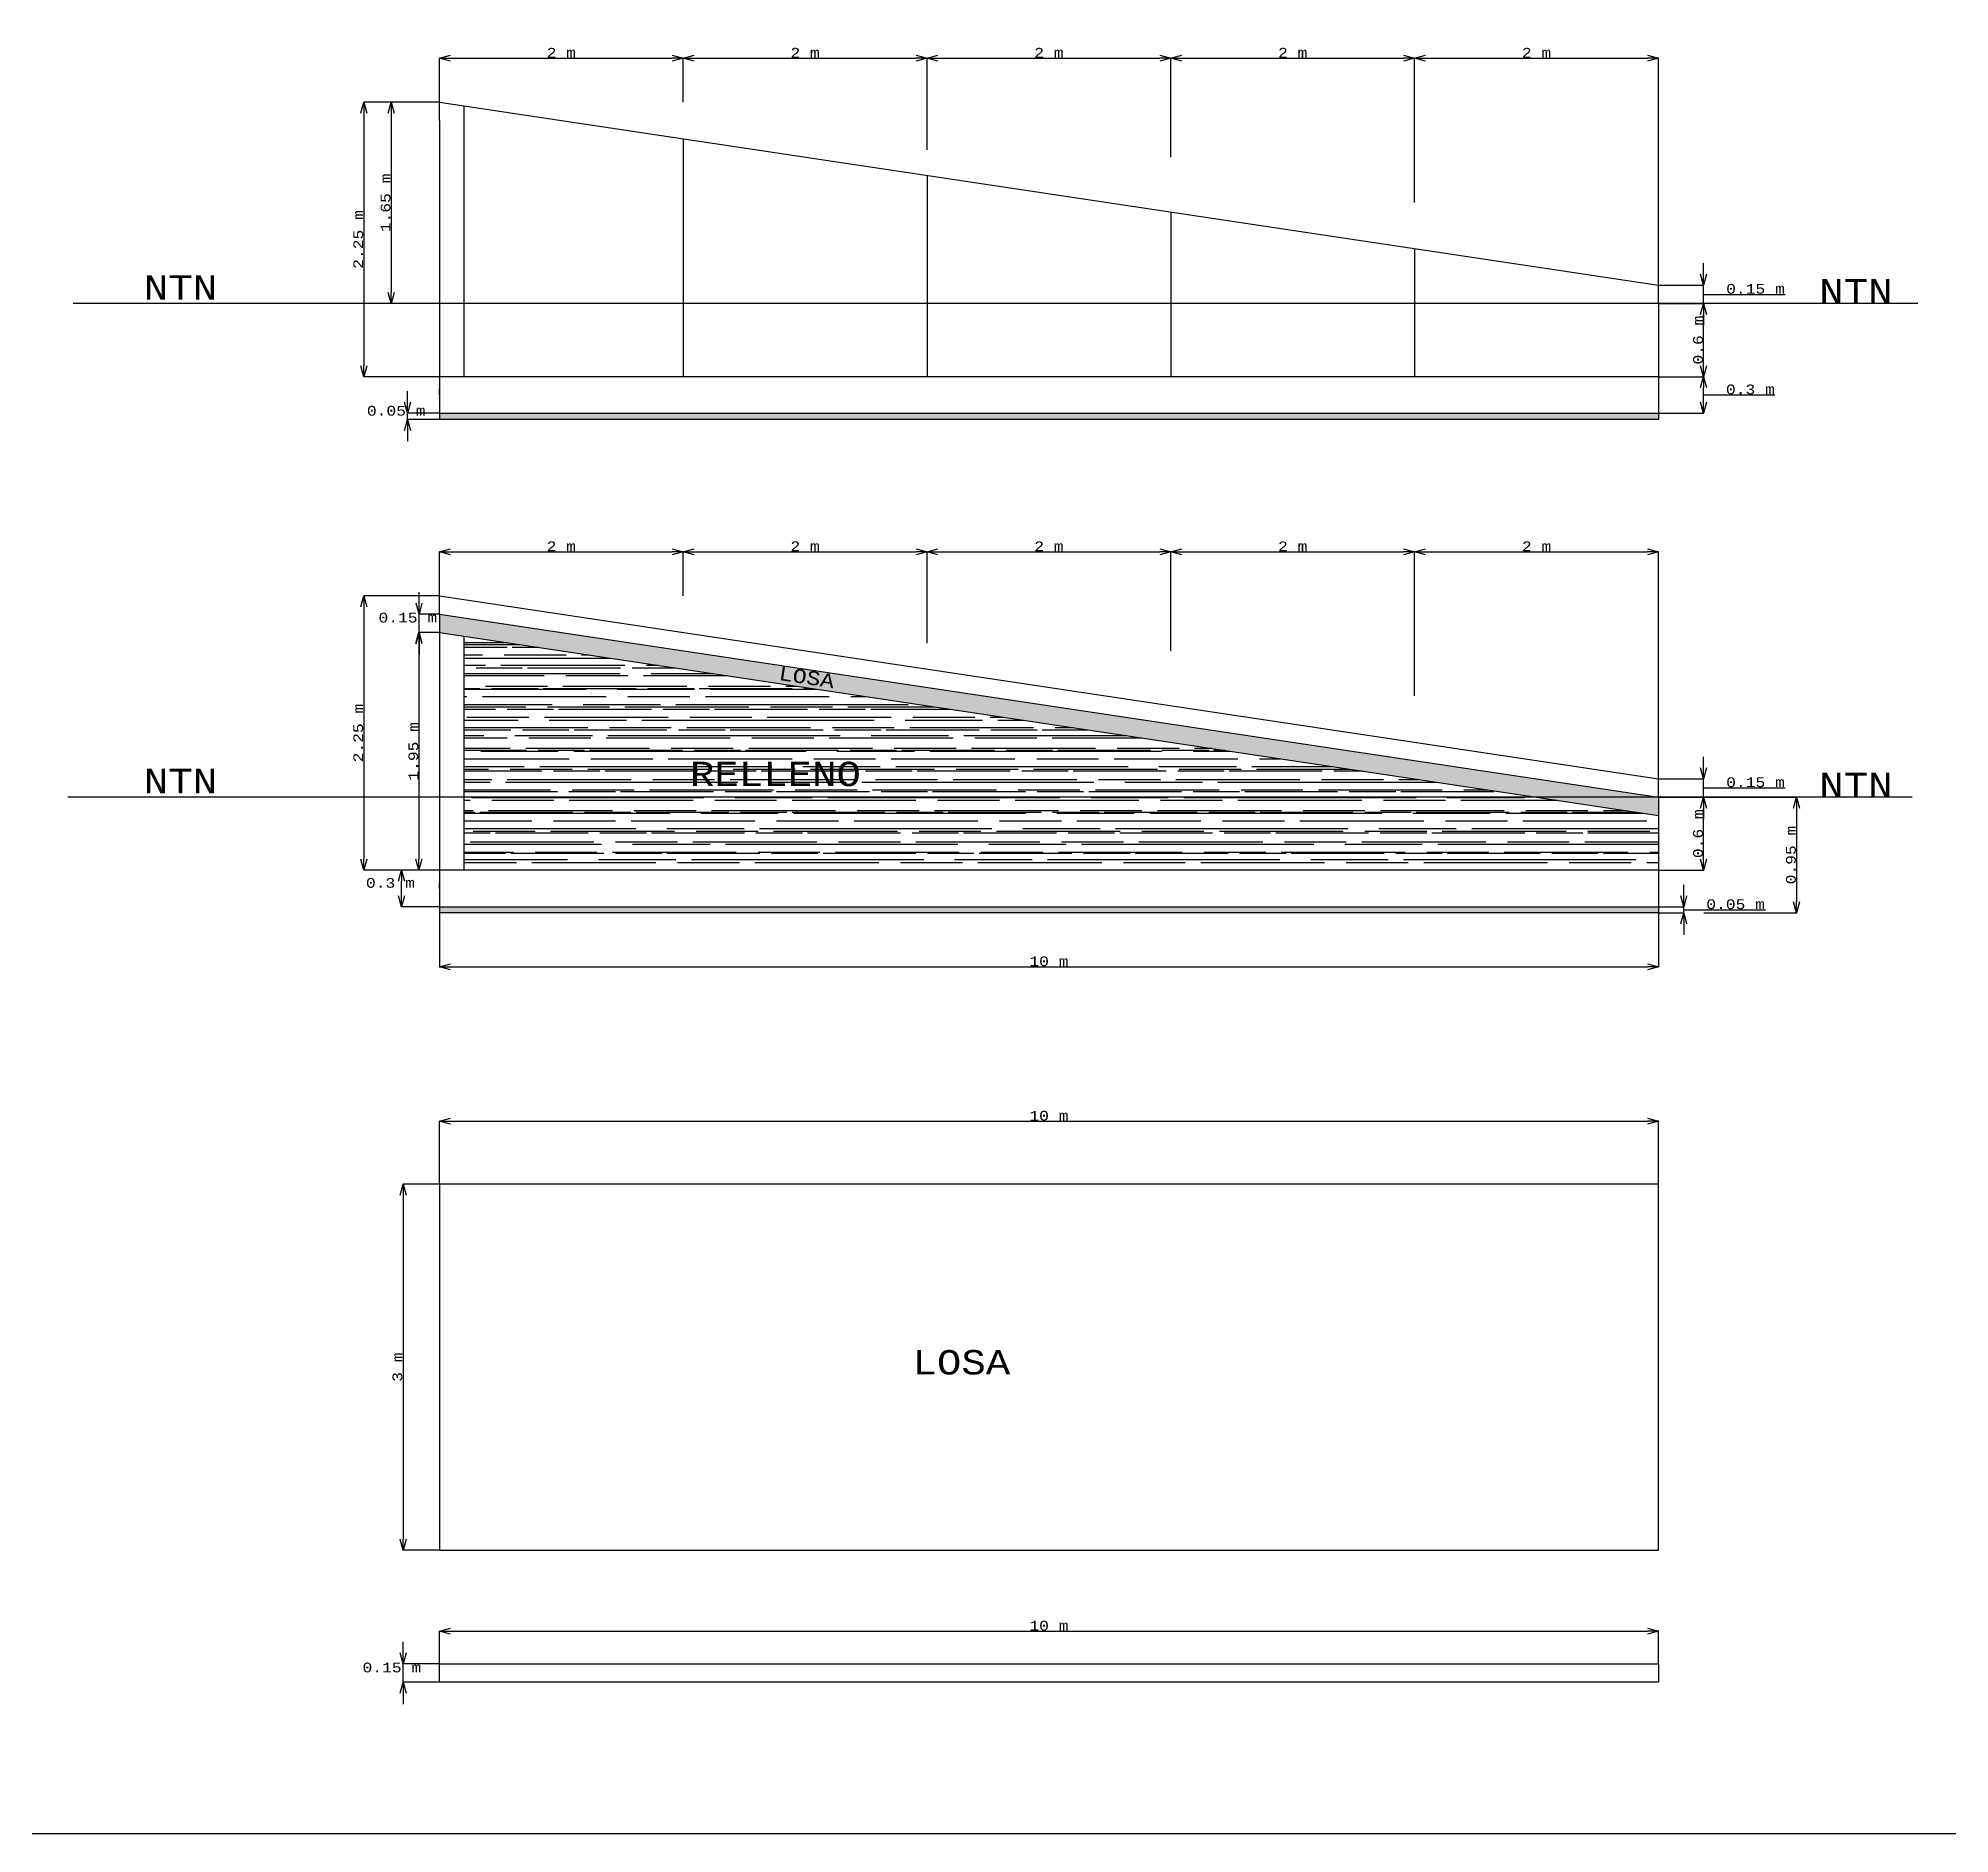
# Model space of a CAD drawing. Header units: metres. Extents: x 851 to 1039, y 791 to 824.
# Drawn here: x 978.28 to 993.96, y 790.97 to 805.69 of the extents above; entities that cross this region are included whole.
import ezdxf

# ---------------------------------------------------------------- set-up
doc = ezdxf.new("R2010")
doc.units = ezdxf.units.M
doc.linetypes.add('DASHED2', pattern=[0.375, 0.25, -0.125])
doc.styles.get("Standard").update_dxf_attribs({"font": 'cour.ttf', "height": 0.08})
doc.dimstyles.new('ISO-25 (Metros)', dxfattribs={"dimscale": 0.001, "dimtxt": 0.08, "dimasz": 90, "dimexe": 1.25, "dimexo": 0.625, "dimtad": 1, "dimtoh": 1, "dimdsep": 46, "dimtxsty": 'Standard', "dimblk": 'OPEN30', "dimcen": 2.5, "dimclrd": 220, "dimclre": 220, "dimclrt": 220, "dimadec": 0, "dimazin": 0, "dimtfac": 1, "dimtmove": 1, "dimatfit": 3, "dimfxl": 1, "dimarcsym": 0})

# ---------------------------------------------------------------- blocks, each defined once
blk = doc.blocks.new('_Open30')
at = {"color": 0, "linetype": 'ByBlock', "lineweight": -2}
for p, q in [((-1, 0.27), (0, 0)), ((0, 0), (-1, -0.27)), ((0, 0), (-1, 0))]:
    blk.add_line(p, q, dxfattribs=at)
blk = doc.blocks.new('*D177')
at = {"color": 220, "lineweight": -2, "transparency": 16777216}
for p, q in [((981.573, 805.166), (981.573, 805.528)), ((981.663, 805.527), (983.483, 805.527)), ((983.573, 805.166), (983.573, 805.528))]:
    blk.add_line(p, q, dxfattribs=at)
at = {"layer": 'Defpoints', "color": 0, "transparency": 16777216}
for p in [(983.573, 805.527), (981.573, 805.166), (983.573, 805.166)]:
    blk.add_point(p, dxfattribs=at)
at = {"color": 220, "lineweight": -2, "transparency": 16777216, "xscale": 0.09, "yscale": 0.09, "zscale": 0.09, "rotation": 180}
blk.add_blockref('_Open30', (981.573, 805.527), dxfattribs=at)
at = {"color": 220, "lineweight": -2, "transparency": 16777216, "xscale": 0.09, "yscale": 0.09, "zscale": 0.09}
blk.add_blockref('_Open30', (983.573, 805.527), dxfattribs=at)
at = {"color": 220, "transparency": 16777216, "insert": (982.573, 805.572), "char_height": 0.08, "attachment_point": 5}
blk.add_mtext('2 m', dxfattribs=at)
blk = doc.blocks.new('*D178')
at = {"color": 220, "lineweight": -2, "transparency": 16777216}
for p, q in [((983.573, 805.166), (983.573, 805.528)), ((983.663, 805.527), (985.483, 805.527)), ((985.573, 805.166), (985.573, 805.528))]:
    blk.add_line(p, q, dxfattribs=at)
at = {"layer": 'Defpoints', "color": 0, "transparency": 16777216}
for p in [(985.573, 805.527), (983.573, 805.166), (985.573, 805.166)]:
    blk.add_point(p, dxfattribs=at)
at = {"color": 220, "lineweight": -2, "transparency": 16777216, "xscale": 0.09, "yscale": 0.09, "zscale": 0.09, "rotation": 180}
blk.add_blockref('_Open30', (983.573, 805.527), dxfattribs=at)
at = {"color": 220, "lineweight": -2, "transparency": 16777216, "xscale": 0.09, "yscale": 0.09, "zscale": 0.09}
blk.add_blockref('_Open30', (985.573, 805.527), dxfattribs=at)
at = {"color": 220, "transparency": 16777216, "insert": (984.573, 805.572), "char_height": 0.08, "attachment_point": 5}
blk.add_mtext('2 m', dxfattribs=at)
blk = doc.blocks.new('*D179')
at = {"color": 220, "lineweight": -2, "transparency": 16777216}
for p, q in [((985.573, 804.777), (985.573, 805.528)), ((985.663, 805.527), (987.483, 805.527)), ((987.573, 805.166), (987.573, 805.528))]:
    blk.add_line(p, q, dxfattribs=at)
at = {"layer": 'Defpoints', "color": 0, "transparency": 16777216}
for p in [(987.573, 805.527), (987.573, 805.166), (985.573, 804.777)]:
    blk.add_point(p, dxfattribs=at)
at = {"color": 220, "lineweight": -2, "transparency": 16777216, "xscale": 0.09, "yscale": 0.09, "zscale": 0.09, "rotation": 180}
blk.add_blockref('_Open30', (985.573, 805.527), dxfattribs=at)
at = {"color": 220, "lineweight": -2, "transparency": 16777216, "xscale": 0.09, "yscale": 0.09, "zscale": 0.09}
blk.add_blockref('_Open30', (987.573, 805.527), dxfattribs=at)
at = {"color": 220, "transparency": 16777216, "insert": (986.573, 805.572), "char_height": 0.08, "attachment_point": 5}
blk.add_mtext('2 m', dxfattribs=at)
blk = doc.blocks.new('*D180')
at = {"color": 220, "lineweight": -2, "transparency": 16777216}
for p, q in [((987.573, 804.715), (987.573, 805.528)), ((987.663, 805.527), (989.483, 805.527)), ((989.573, 805.166), (989.573, 805.528))]:
    blk.add_line(p, q, dxfattribs=at)
at = {"layer": 'Defpoints', "color": 0, "transparency": 16777216}
for p in [(989.573, 805.527), (989.573, 805.166), (987.573, 804.715)]:
    blk.add_point(p, dxfattribs=at)
at = {"color": 220, "lineweight": -2, "transparency": 16777216, "xscale": 0.09, "yscale": 0.09, "zscale": 0.09, "rotation": 180}
blk.add_blockref('_Open30', (987.573, 805.527), dxfattribs=at)
at = {"color": 220, "lineweight": -2, "transparency": 16777216, "xscale": 0.09, "yscale": 0.09, "zscale": 0.09}
blk.add_blockref('_Open30', (989.573, 805.527), dxfattribs=at)
at = {"color": 220, "transparency": 16777216, "insert": (988.573, 805.572), "char_height": 0.08, "attachment_point": 5}
blk.add_mtext('2 m', dxfattribs=at)
blk = doc.blocks.new('*D181')
at = {"color": 220, "lineweight": -2, "transparency": 16777216}
for p, q in [((989.573, 804.345), (989.573, 805.528)), ((989.663, 805.527), (991.483, 805.527)), ((991.573, 803.666), (991.573, 805.528))]:
    blk.add_line(p, q, dxfattribs=at)
at = {"layer": 'Defpoints', "color": 0, "transparency": 16777216}
for p in [(991.573, 805.527), (989.573, 804.344), (991.573, 803.666)]:
    blk.add_point(p, dxfattribs=at)
at = {"color": 220, "lineweight": -2, "transparency": 16777216, "xscale": 0.09, "yscale": 0.09, "zscale": 0.09, "rotation": 180}
blk.add_blockref('_Open30', (989.573, 805.527), dxfattribs=at)
at = {"color": 220, "lineweight": -2, "transparency": 16777216, "xscale": 0.09, "yscale": 0.09, "zscale": 0.09}
blk.add_blockref('_Open30', (991.573, 805.527), dxfattribs=at)
at = {"color": 220, "transparency": 16777216, "insert": (990.573, 805.572), "char_height": 0.08, "attachment_point": 5}
blk.add_mtext('2 m', dxfattribs=at)
blk = doc.blocks.new('*D182')
at = {"color": 220, "lineweight": -2, "transparency": 16777216}
for p, q in [((991.943, 803.756), (991.943, 803.846)), ((991.574, 803.666), (991.944, 803.666)), ((991.943, 803.516), (991.943, 803.666)), ((991.943, 803.516), (991.943, 803.666)), ((991.574, 803.516), (991.944, 803.516)), ((991.943, 803.591), (992.125, 803.591)), ((992.125, 803.591), (992.613, 803.591)), ((991.943, 803.426), (991.943, 803.336))]:
    blk.add_line(p, q, dxfattribs=at)
at = {"layer": 'Defpoints', "color": 0, "transparency": 16777216}
for p in [(991.573, 803.666), (991.943, 803.666), (991.573, 803.516)]:
    blk.add_point(p, dxfattribs=at)
at = {"color": 220, "lineweight": -2, "transparency": 16777216, "xscale": 0.09, "yscale": 0.09, "zscale": 0.09}
for p, rotation in [((991.943, 803.666), 270), ((991.943, 803.516), 90)]:
    blk.add_blockref('_Open30', p, dxfattribs=dict(at, rotation=rotation))
at = {"color": 220, "transparency": 16777216, "insert": (992.369, 803.636), "char_height": 0.08, "attachment_point": 5}
blk.add_mtext('0.15 m', dxfattribs=at)
blk = doc.blocks.new('*D183')
at = {"color": 220, "lineweight": -2, "transparency": 16777216}
for p, q in [((991.574, 803.516), (991.944, 803.516)), ((991.943, 803.006), (991.943, 803.426)), ((991.574, 802.916), (991.944, 802.916))]:
    blk.add_line(p, q, dxfattribs=at)
at = {"layer": 'Defpoints', "color": 0, "transparency": 16777216}
for p in [(991.573, 803.516), (991.943, 803.516), (991.573, 802.916)]:
    blk.add_point(p, dxfattribs=at)
at = {"color": 220, "lineweight": -2, "transparency": 16777216, "xscale": 0.09, "yscale": 0.09, "zscale": 0.09}
for p, rotation in [((991.943, 803.516), 90), ((991.943, 802.916), 270)]:
    blk.add_blockref('_Open30', p, dxfattribs=dict(at, rotation=rotation))
at = {"color": 220, "transparency": 16777216, "insert": (991.898, 803.216), "char_height": 0.08, "attachment_point": 5, "rotation": 90}
blk.add_mtext('0.6 m', dxfattribs=at)
blk = doc.blocks.new('*D184')
at = {"color": 220, "lineweight": -2, "transparency": 16777216}
for p, q in [((991.574, 802.916), (991.944, 802.916)), ((991.943, 802.706), (991.943, 802.826)), ((991.943, 802.766), (992.125, 802.766)), ((992.125, 802.766), (992.529, 802.766)), ((991.574, 802.616), (991.944, 802.616))]:
    blk.add_line(p, q, dxfattribs=at)
at = {"layer": 'Defpoints', "color": 0, "transparency": 16777216}
for p in [(991.573, 802.916), (991.943, 802.916), (991.573, 802.616)]:
    blk.add_point(p, dxfattribs=at)
at = {"color": 220, "lineweight": -2, "transparency": 16777216, "xscale": 0.09, "yscale": 0.09, "zscale": 0.09}
for p, rotation in [((991.943, 802.916), 90), ((991.943, 802.616), 270)]:
    blk.add_blockref('_Open30', p, dxfattribs=dict(at, rotation=rotation))
at = {"color": 220, "transparency": 16777216, "insert": (992.327, 802.811), "char_height": 0.08, "attachment_point": 5}
blk.add_mtext('0.3 m', dxfattribs=at)
blk = doc.blocks.new('*D185')
at = {"color": 220, "lineweight": -2, "transparency": 16777216}
for p, q in [((981.312, 802.706), (981.312, 802.796)), ((981.573, 802.616), (981.31, 802.616)), ((981.573, 802.566), (981.31, 802.566)), ((981.312, 802.566), (981.312, 802.616)), ((981.312, 802.566), (981.312, 802.616)), ((981.312, 802.476), (981.312, 802.386))]:
    blk.add_line(p, q, dxfattribs=at)
at = {"layer": 'Defpoints', "color": 0, "transparency": 16777216}
for p in [(981.312, 802.616), (981.573, 802.616), (981.573, 802.566)]:
    blk.add_point(p, dxfattribs=at)
at = {"color": 220, "lineweight": -2, "transparency": 16777216, "xscale": 0.09, "yscale": 0.09, "zscale": 0.09}
for p, rotation in [((981.312, 802.616), 270), ((981.312, 802.566), 90)]:
    blk.add_blockref('_Open30', p, dxfattribs=dict(at, rotation=rotation))
at = {"color": 220, "transparency": 16777216, "insert": (981.219, 802.636), "char_height": 0.08, "attachment_point": 5}
blk.add_mtext('0.05 m', dxfattribs=at)
blk = doc.blocks.new('*D187')
at = {"color": 220, "lineweight": -2, "transparency": 16777216}
for p, q in [((981.573, 805.166), (980.953, 805.166)), ((980.954, 805.076), (980.954, 803.006)), ((981.573, 802.916), (980.953, 802.916))]:
    blk.add_line(p, q, dxfattribs=at)
at = {"layer": 'Defpoints', "color": 0, "transparency": 16777216}
for p in [(981.573, 805.166), (980.954, 802.916), (981.573, 802.916)]:
    blk.add_point(p, dxfattribs=at)
at = {"color": 220, "lineweight": -2, "transparency": 16777216, "xscale": 0.09, "yscale": 0.09, "zscale": 0.09}
for p, rotation in [((980.954, 805.166), 90), ((980.954, 802.916), 270)]:
    blk.add_blockref('_Open30', p, dxfattribs=dict(at, rotation=rotation))
at = {"color": 220, "transparency": 16777216, "insert": (980.908, 804.041), "char_height": 0.08, "attachment_point": 5, "rotation": 90}
blk.add_mtext('2.25 m', dxfattribs=at)
blk = doc.blocks.new('*D195')
at = {"color": 220, "lineweight": -2, "transparency": 16777216}
for p, q in [((981.573, 801.12), (981.573, 801.482)), ((981.663, 801.481), (983.483, 801.481)), ((983.573, 801.12), (983.573, 801.482))]:
    blk.add_line(p, q, dxfattribs=at)
at = {"layer": 'Defpoints', "color": 0, "transparency": 16777216}
for p in [(983.573, 801.481), (981.573, 801.119), (983.573, 801.119)]:
    blk.add_point(p, dxfattribs=at)
at = {"color": 220, "lineweight": -2, "transparency": 16777216, "xscale": 0.09, "yscale": 0.09, "zscale": 0.09, "rotation": 180}
blk.add_blockref('_Open30', (981.573, 801.481), dxfattribs=at)
at = {"color": 220, "lineweight": -2, "transparency": 16777216, "xscale": 0.09, "yscale": 0.09, "zscale": 0.09}
blk.add_blockref('_Open30', (983.573, 801.481), dxfattribs=at)
at = {"color": 220, "transparency": 16777216, "insert": (982.573, 801.525), "char_height": 0.08, "attachment_point": 5}
blk.add_mtext('2 m', dxfattribs=at)
blk = doc.blocks.new('*D189')
at = {"color": 220, "lineweight": -2, "transparency": 16777216}
for p, q in [((983.573, 801.12), (983.573, 801.482)), ((983.663, 801.481), (985.483, 801.481)), ((985.573, 801.12), (985.573, 801.482))]:
    blk.add_line(p, q, dxfattribs=at)
at = {"layer": 'Defpoints', "color": 0, "transparency": 16777216}
for p in [(985.573, 801.481), (983.573, 801.119), (985.573, 801.119)]:
    blk.add_point(p, dxfattribs=at)
at = {"color": 220, "lineweight": -2, "transparency": 16777216, "xscale": 0.09, "yscale": 0.09, "zscale": 0.09, "rotation": 180}
blk.add_blockref('_Open30', (983.573, 801.481), dxfattribs=at)
at = {"color": 220, "lineweight": -2, "transparency": 16777216, "xscale": 0.09, "yscale": 0.09, "zscale": 0.09}
blk.add_blockref('_Open30', (985.573, 801.481), dxfattribs=at)
at = {"color": 220, "transparency": 16777216, "insert": (984.573, 801.525), "char_height": 0.08, "attachment_point": 5}
blk.add_mtext('2 m', dxfattribs=at)
blk = doc.blocks.new('*D190')
at = {"color": 220, "lineweight": -2, "transparency": 16777216}
for p, q in [((985.573, 800.731), (985.573, 801.482)), ((985.663, 801.481), (987.483, 801.481)), ((987.573, 801.12), (987.573, 801.482))]:
    blk.add_line(p, q, dxfattribs=at)
at = {"layer": 'Defpoints', "color": 0, "transparency": 16777216}
for p in [(987.573, 801.481), (987.573, 801.119), (985.573, 800.73)]:
    blk.add_point(p, dxfattribs=at)
at = {"color": 220, "lineweight": -2, "transparency": 16777216, "xscale": 0.09, "yscale": 0.09, "zscale": 0.09, "rotation": 180}
blk.add_blockref('_Open30', (985.573, 801.481), dxfattribs=at)
at = {"color": 220, "lineweight": -2, "transparency": 16777216, "xscale": 0.09, "yscale": 0.09, "zscale": 0.09}
blk.add_blockref('_Open30', (987.573, 801.481), dxfattribs=at)
at = {"color": 220, "transparency": 16777216, "insert": (986.573, 801.525), "char_height": 0.08, "attachment_point": 5}
blk.add_mtext('2 m', dxfattribs=at)
blk = doc.blocks.new('*D191')
at = {"color": 220, "lineweight": -2, "transparency": 16777216}
for p, q in [((987.573, 800.669), (987.573, 801.482)), ((987.663, 801.481), (989.483, 801.481)), ((989.573, 801.12), (989.573, 801.482))]:
    blk.add_line(p, q, dxfattribs=at)
at = {"layer": 'Defpoints', "color": 0, "transparency": 16777216}
for p in [(989.573, 801.481), (989.573, 801.119), (987.573, 800.669)]:
    blk.add_point(p, dxfattribs=at)
at = {"color": 220, "lineweight": -2, "transparency": 16777216, "xscale": 0.09, "yscale": 0.09, "zscale": 0.09, "rotation": 180}
blk.add_blockref('_Open30', (987.573, 801.481), dxfattribs=at)
at = {"color": 220, "lineweight": -2, "transparency": 16777216, "xscale": 0.09, "yscale": 0.09, "zscale": 0.09}
blk.add_blockref('_Open30', (989.573, 801.481), dxfattribs=at)
at = {"color": 220, "transparency": 16777216, "insert": (988.573, 801.525), "char_height": 0.08, "attachment_point": 5}
blk.add_mtext('2 m', dxfattribs=at)
blk = doc.blocks.new('*D196')
at = {"color": 220, "lineweight": -2, "transparency": 16777216}
for p, q in [((989.573, 800.299), (989.573, 801.482)), ((989.663, 801.481), (991.483, 801.481)), ((991.573, 799.62), (991.573, 801.482))]:
    blk.add_line(p, q, dxfattribs=at)
at = {"layer": 'Defpoints', "color": 0, "transparency": 16777216}
for p in [(991.573, 801.481), (989.573, 800.298), (991.573, 799.619)]:
    blk.add_point(p, dxfattribs=at)
at = {"color": 220, "lineweight": -2, "transparency": 16777216, "xscale": 0.09, "yscale": 0.09, "zscale": 0.09, "rotation": 180}
blk.add_blockref('_Open30', (989.573, 801.481), dxfattribs=at)
at = {"color": 220, "lineweight": -2, "transparency": 16777216, "xscale": 0.09, "yscale": 0.09, "zscale": 0.09}
blk.add_blockref('_Open30', (991.573, 801.481), dxfattribs=at)
at = {"color": 220, "transparency": 16777216, "insert": (990.573, 801.525), "char_height": 0.08, "attachment_point": 5}
blk.add_mtext('2 m', dxfattribs=at)
blk = doc.blocks.new('*D192')
at = {"color": 220, "lineweight": -2, "transparency": 16777216}
for p, q in [((991.943, 799.709), (991.943, 799.799)), ((991.574, 799.619), (991.944, 799.619)), ((991.943, 799.469), (991.943, 799.619)), ((991.943, 799.469), (991.943, 799.619)), ((991.943, 799.544), (992.125, 799.544)), ((992.125, 799.544), (992.613, 799.544)), ((991.574, 799.469), (991.944, 799.469)), ((991.943, 799.379), (991.943, 799.289))]:
    blk.add_line(p, q, dxfattribs=at)
at = {"layer": 'Defpoints', "color": 0, "transparency": 16777216}
for p in [(991.573, 799.619), (991.943, 799.619), (991.573, 799.469)]:
    blk.add_point(p, dxfattribs=at)
at = {"color": 220, "lineweight": -2, "transparency": 16777216, "xscale": 0.09, "yscale": 0.09, "zscale": 0.09}
for p, rotation in [((991.943, 799.619), 270), ((991.943, 799.469), 90)]:
    blk.add_blockref('_Open30', p, dxfattribs=dict(at, rotation=rotation))
at = {"color": 220, "transparency": 16777216, "insert": (992.369, 799.59), "char_height": 0.08, "attachment_point": 5}
blk.add_mtext('0.15 m', dxfattribs=at)
blk = doc.blocks.new('*D193')
at = {"color": 220, "lineweight": -2, "transparency": 16777216}
for p, q in [((991.574, 799.469), (991.944, 799.469)), ((991.943, 798.959), (991.943, 799.379)), ((991.574, 798.869), (991.944, 798.869))]:
    blk.add_line(p, q, dxfattribs=at)
at = {"layer": 'Defpoints', "color": 0, "transparency": 16777216}
for p in [(991.573, 799.469), (991.943, 799.469), (991.573, 798.869)]:
    blk.add_point(p, dxfattribs=at)
at = {"color": 220, "lineweight": -2, "transparency": 16777216, "xscale": 0.09, "yscale": 0.09, "zscale": 0.09}
for p, rotation in [((991.943, 799.469), 90), ((991.943, 798.869), 270)]:
    blk.add_blockref('_Open30', p, dxfattribs=dict(at, rotation=rotation))
at = {"color": 220, "transparency": 16777216, "insert": (991.898, 799.169), "char_height": 0.08, "attachment_point": 5, "rotation": 90}
blk.add_mtext('0.6 m', dxfattribs=at)
blk = doc.blocks.new('*D198')
at = {"color": 220, "lineweight": -2, "transparency": 16777216}
for p, q in [((981.573, 801.119), (980.953, 801.119)), ((980.954, 801.029), (980.954, 798.959)), ((981.573, 798.869), (980.953, 798.869))]:
    blk.add_line(p, q, dxfattribs=at)
at = {"layer": 'Defpoints', "color": 0, "transparency": 16777216}
for p in [(981.573, 801.119), (980.954, 798.869), (981.573, 798.869)]:
    blk.add_point(p, dxfattribs=at)
at = {"color": 220, "lineweight": -2, "transparency": 16777216, "xscale": 0.09, "yscale": 0.09, "zscale": 0.09}
for p, rotation in [((980.954, 801.119), 90), ((980.954, 798.869), 270)]:
    blk.add_blockref('_Open30', p, dxfattribs=dict(at, rotation=rotation))
at = {"color": 220, "transparency": 16777216, "insert": (980.908, 799.994), "char_height": 0.08, "attachment_point": 5, "rotation": 90}
blk.add_mtext('2.25 m', dxfattribs=at)
blk = doc.blocks.new('*D199')
at = {"color": 220, "lineweight": -2, "transparency": 16777216}
for p, q in [((981.406, 801.059), (981.406, 801.149)), ((981.573, 800.969), (981.405, 800.969)), ((981.406, 800.819), (981.406, 800.969)), ((981.406, 800.819), (981.406, 800.969)), ((981.573, 800.819), (981.405, 800.819)), ((981.406, 800.729), (981.406, 800.639))]:
    blk.add_line(p, q, dxfattribs=at)
at = {"layer": 'Defpoints', "color": 0, "transparency": 16777216}
for p in [(981.406, 800.969), (981.573, 800.969), (981.573, 800.819)]:
    blk.add_point(p, dxfattribs=at)
at = {"color": 220, "lineweight": -2, "transparency": 16777216, "xscale": 0.09, "yscale": 0.09, "zscale": 0.09}
for p, rotation in [((981.406, 800.969), 270), ((981.406, 800.819), 90)]:
    blk.add_blockref('_Open30', p, dxfattribs=dict(at, rotation=rotation))
at = {"color": 220, "transparency": 16777216, "insert": (981.314, 800.94), "char_height": 0.08, "attachment_point": 5}
blk.add_mtext('0.15 m', dxfattribs=at)
blk = doc.blocks.new('*D201')
at = {"color": 220, "lineweight": -2, "transparency": 16777216}
for p, q in [((981.573, 805.166), (981.176, 805.166)), ((981.177, 805.076), (981.177, 803.606)), ((981.573, 803.516), (981.176, 803.516))]:
    blk.add_line(p, q, dxfattribs=at)
at = {"layer": 'Defpoints', "color": 0, "transparency": 16777216}
for p in [(981.573, 805.166), (981.177, 803.516), (981.573, 803.516)]:
    blk.add_point(p, dxfattribs=at)
at = {"color": 220, "lineweight": -2, "transparency": 16777216, "xscale": 0.09, "yscale": 0.09, "zscale": 0.09}
for p, rotation in [((981.177, 805.166), 90), ((981.177, 803.516), 270)]:
    blk.add_blockref('_Open30', p, dxfattribs=dict(at, rotation=rotation))
at = {"color": 220, "transparency": 16777216, "insert": (981.132, 804.341), "char_height": 0.08, "attachment_point": 5, "rotation": 90}
blk.add_mtext('1.65 m', dxfattribs=at)
blk = doc.blocks.new('*D204')
at = {"color": 220, "lineweight": -2, "transparency": 16777216}
for p, q in [((981.573, 800.819), (981.404, 800.819)), ((981.405, 800.729), (981.405, 798.959)), ((981.573, 798.869), (981.404, 798.869))]:
    blk.add_line(p, q, dxfattribs=at)
at = {"layer": 'Defpoints', "color": 0, "transparency": 16777216}
for p in [(981.573, 800.819), (981.405, 798.869), (981.573, 798.869)]:
    blk.add_point(p, dxfattribs=at)
at = {"color": 220, "lineweight": -2, "transparency": 16777216, "xscale": 0.09, "yscale": 0.09, "zscale": 0.09}
for p, rotation in [((981.405, 800.819), 90), ((981.405, 798.869), 270)]:
    blk.add_blockref('_Open30', p, dxfattribs=dict(at, rotation=rotation))
at = {"color": 220, "transparency": 16777216, "insert": (981.36, 799.844), "char_height": 0.08, "attachment_point": 5, "rotation": 90}
blk.add_mtext('1.95 m', dxfattribs=at)
blk = doc.blocks.new('*D206')
at = {"color": 220, "lineweight": -2, "transparency": 16777216}
for p, q in [((981.573, 798.519), (981.573, 798.076)), ((991.573, 798.519), (991.573, 798.076)), ((981.663, 798.077), (991.483, 798.077))]:
    blk.add_line(p, q, dxfattribs=at)
at = {"layer": 'Defpoints', "color": 0, "transparency": 16777216}
for p in [(981.573, 798.519), (991.573, 798.519), (991.573, 798.077)]:
    blk.add_point(p, dxfattribs=at)
at = {"color": 220, "lineweight": -2, "transparency": 16777216, "xscale": 0.09, "yscale": 0.09, "zscale": 0.09, "rotation": 180}
blk.add_blockref('_Open30', (981.573, 798.077), dxfattribs=at)
at = {"color": 220, "lineweight": -2, "transparency": 16777216, "xscale": 0.09, "yscale": 0.09, "zscale": 0.09}
blk.add_blockref('_Open30', (991.573, 798.077), dxfattribs=at)
at = {"color": 220, "transparency": 16777216, "insert": (986.573, 798.122), "char_height": 0.08, "attachment_point": 5}
blk.add_mtext('10 m', dxfattribs=at)
blk = doc.blocks.new('*D220')
at = {"color": 220, "lineweight": -2, "transparency": 16777216}
for p, q in [((991.945, 799.469), (992.707, 799.469)), ((992.706, 799.379), (992.706, 798.609)), ((991.945, 798.519), (992.707, 798.519))]:
    blk.add_line(p, q, dxfattribs=at)
at = {"layer": 'Defpoints', "color": 0, "transparency": 16777216}
for p in [(991.944, 799.469), (991.944, 798.519), (992.706, 798.519)]:
    blk.add_point(p, dxfattribs=at)
at = {"color": 220, "lineweight": -2, "transparency": 16777216, "xscale": 0.09, "yscale": 0.09, "zscale": 0.09}
for p, rotation in [((992.706, 799.469), 90), ((992.706, 798.519), 270)]:
    blk.add_blockref('_Open30', p, dxfattribs=dict(at, rotation=rotation))
at = {"color": 220, "transparency": 16777216, "insert": (992.66, 798.994), "char_height": 0.08, "attachment_point": 5, "rotation": 90}
blk.add_mtext('0.95 m', dxfattribs=at)
blk = doc.blocks.new('*D221')
at = {"color": 220, "lineweight": -2, "transparency": 16777216}
for p, q in [((991.78, 798.659), (991.78, 798.749)), ((991.574, 798.569), (991.781, 798.569)), ((991.574, 798.519), (991.781, 798.519)), ((991.78, 798.519), (991.78, 798.569)), ((991.78, 798.519), (991.78, 798.569)), ((991.78, 798.544), (991.961, 798.544)), ((991.961, 798.544), (992.45, 798.544)), ((991.78, 798.429), (991.78, 798.339))]:
    blk.add_line(p, q, dxfattribs=at)
at = {"layer": 'Defpoints', "color": 0, "transparency": 16777216}
for p in [(991.573, 798.569), (991.573, 798.519), (991.78, 798.569)]:
    blk.add_point(p, dxfattribs=at)
at = {"color": 220, "lineweight": -2, "transparency": 16777216, "xscale": 0.09, "yscale": 0.09, "zscale": 0.09}
for p, rotation in [((991.78, 798.569), 270), ((991.78, 798.519), 90)]:
    blk.add_blockref('_Open30', p, dxfattribs=dict(at, rotation=rotation))
at = {"color": 220, "transparency": 16777216, "insert": (992.206, 798.59), "char_height": 0.08, "attachment_point": 5}
blk.add_mtext('0.05 m', dxfattribs=at)
blk = doc.blocks.new('*D222')
at = {"color": 220, "lineweight": -2, "transparency": 16777216}
for p, q in [((981.573, 798.869), (981.262, 798.869)), ((981.263, 798.659), (981.263, 798.779)), ((981.573, 798.569), (981.262, 798.569))]:
    blk.add_line(p, q, dxfattribs=at)
at = {"layer": 'Defpoints', "color": 0, "transparency": 16777216}
for p in [(981.263, 798.869), (981.573, 798.869), (981.573, 798.569)]:
    blk.add_point(p, dxfattribs=at)
at = {"color": 220, "lineweight": -2, "transparency": 16777216, "xscale": 0.09, "yscale": 0.09, "zscale": 0.09}
for p, rotation in [((981.263, 798.869), 90), ((981.263, 798.569), 270)]:
    blk.add_blockref('_Open30', p, dxfattribs=dict(at, rotation=rotation))
at = {"color": 220, "transparency": 16777216, "insert": (981.171, 798.765), "char_height": 0.08, "attachment_point": 5}
blk.add_mtext('0.3 m', dxfattribs=at)
blk = doc.blocks.new('*D223')
at = {"color": 220, "lineweight": -2, "transparency": 16777216}
for p, q in [((981.573, 796.296), (981.573, 796.812)), ((981.663, 796.811), (991.483, 796.811)), ((991.573, 796.296), (991.573, 796.812))]:
    blk.add_line(p, q, dxfattribs=at)
at = {"layer": 'Defpoints', "color": 0, "transparency": 16777216}
for p in [(991.573, 796.811), (981.573, 796.295), (991.573, 796.295)]:
    blk.add_point(p, dxfattribs=at)
at = {"color": 220, "lineweight": -2, "transparency": 16777216, "xscale": 0.09, "yscale": 0.09, "zscale": 0.09, "rotation": 180}
blk.add_blockref('_Open30', (981.573, 796.811), dxfattribs=at)
at = {"color": 220, "lineweight": -2, "transparency": 16777216, "xscale": 0.09, "yscale": 0.09, "zscale": 0.09}
blk.add_blockref('_Open30', (991.573, 796.811), dxfattribs=at)
at = {"color": 220, "transparency": 16777216, "insert": (986.573, 796.856), "char_height": 0.08, "attachment_point": 5}
blk.add_mtext('10 m', dxfattribs=at)
blk = doc.blocks.new('*D224')
at = {"color": 220, "lineweight": -2, "transparency": 16777216}
for p, q in [((981.573, 796.295), (981.274, 796.295)), ((981.275, 796.205), (981.275, 793.385)), ((981.573, 793.295), (981.274, 793.295))]:
    blk.add_line(p, q, dxfattribs=at)
at = {"layer": 'Defpoints', "color": 0, "transparency": 16777216}
for p in [(981.573, 796.295), (981.275, 793.295), (981.573, 793.295)]:
    blk.add_point(p, dxfattribs=at)
at = {"color": 220, "lineweight": -2, "transparency": 16777216, "xscale": 0.09, "yscale": 0.09, "zscale": 0.09}
for p, rotation in [((981.275, 796.295), 90), ((981.275, 793.295), 270)]:
    blk.add_blockref('_Open30', p, dxfattribs=dict(at, rotation=rotation))
at = {"color": 220, "transparency": 16777216, "insert": (981.229, 794.795), "char_height": 0.08, "attachment_point": 5, "rotation": 90}
blk.add_mtext('3 m', dxfattribs=at)
blk = doc.blocks.new('*D229')
at = {"color": 220, "lineweight": -2, "transparency": 16777216}
for p, q in [((981.275, 792.452), (981.275, 792.542)), ((981.573, 792.362), (981.274, 792.362)), ((981.275, 792.212), (981.275, 792.362)), ((981.275, 792.212), (981.275, 792.362)), ((981.573, 792.212), (981.274, 792.212)), ((981.275, 792.122), (981.275, 792.032))]:
    blk.add_line(p, q, dxfattribs=at)
at = {"layer": 'Defpoints', "color": 0, "transparency": 16777216}
for p in [(981.275, 792.362), (981.573, 792.362), (981.573, 792.212)]:
    blk.add_point(p, dxfattribs=at)
at = {"color": 220, "lineweight": -2, "transparency": 16777216, "xscale": 0.09, "yscale": 0.09, "zscale": 0.09}
for p, rotation in [((981.275, 792.362), 270), ((981.275, 792.212), 90)]:
    blk.add_blockref('_Open30', p, dxfattribs=dict(at, rotation=rotation))
at = {"color": 220, "transparency": 16777216, "insert": (981.183, 792.332), "char_height": 0.08, "attachment_point": 5}
blk.add_mtext('0.15 m', dxfattribs=at)
blk = doc.blocks.new('*D230')
at = {"color": 220, "lineweight": -2, "transparency": 16777216}
for p, q in [((981.573, 792.362), (981.573, 792.631)), ((981.663, 792.63), (991.483, 792.63)), ((991.573, 792.362), (991.573, 792.631))]:
    blk.add_line(p, q, dxfattribs=at)
at = {"layer": 'Defpoints', "color": 0, "transparency": 16777216}
for p in [(991.573, 792.63), (981.573, 792.362), (991.573, 792.362)]:
    blk.add_point(p, dxfattribs=at)
at = {"color": 220, "lineweight": -2, "transparency": 16777216, "xscale": 0.09, "yscale": 0.09, "zscale": 0.09, "rotation": 180}
blk.add_blockref('_Open30', (981.573, 792.63), dxfattribs=at)
at = {"color": 220, "lineweight": -2, "transparency": 16777216, "xscale": 0.09, "yscale": 0.09, "zscale": 0.09}
blk.add_blockref('_Open30', (991.573, 792.63), dxfattribs=at)
at = {"color": 220, "transparency": 16777216, "insert": (986.573, 792.675), "char_height": 0.08, "attachment_point": 5}
blk.add_mtext('10 m', dxfattribs=at)

msp = doc.modelspace()

# ---------------------------------------------------------------- hatches: boundary and pattern name
at = {"true_color": 0x939598}
h = msp.add_hatch(dxfattribs=at)
h.set_pattern_fill('CLAY', color=252, scale=0.004)
h.set_pattern_definition([(0, (41.444401, 3.846168), (0, 0.01905), []), (0, (41.444401, 3.849343), (0, 0.01905), []), (0, (41.444401, 3.852518), (0, 0.01905), []), (0, (41.444401, 3.858868), (0, 0.01905), [0.01905, -0.0127])])
h.paths.add_polyline_path([(981.573, 802.616), (981.573, 802.566), (991.573, 802.566), (991.573, 802.616)])
at = {"true_color": 0x636466, "transparency": 33554687}
h = msp.add_hatch(dxfattribs=at)
h.set_pattern_fill('AR-SAND', color=251, scale=0.0001)
h.set_pattern_definition([(37.5, (0, 0), (-0.00016000313, 0.004894132373), [0, -0.0038608, 0, -0.004318, 0, -0.0041275]), (7.5, (0, 0), (0.00449523283, 0.007168251006), [0, -0.0020828, 0, -0.0034798, 0, -0.0013335]), (327.5, (-0.003124, 0), (0.007909923702, 1.4371847e-05), [0, -0.00127, 0, -0.004572, 0, -0.005969]), (317.5, (-0.003124, 0), (0.007635564525, 0.002229293233), [0, -0.000635, 0, -0.0029972, 0, -0.003429])])
h.paths.add_polyline_path([(981.573, 800.969), (981.573, 800.894), (981.573, 800.819), (991.573, 799.319), (991.573, 799.469)])
at = {"transparency": 33554687}
h = msp.add_hatch(dxfattribs=at)
h.set_pattern_fill('AR-RROOF', color=32, scale=0.005)
h.paths.add_polyline_path([(981.773, 800.789), (981.773, 798.869), (991.573, 798.869), (991.573, 799.069), (991.573, 799.319)])
at = {"true_color": 0x939598, "transparency": 33554687}
h = msp.add_hatch(dxfattribs=at)
h.set_pattern_fill('CLAY', color=252, scale=0.004)
h.set_pattern_definition([(0, (41.444401, -0.2), (0, 0.01905), []), (0, (41.444401, -0.196825), (0, 0.01905), []), (0, (41.444401, -0.19365), (0, 0.01905), []), (0, (41.444401, -0.1873), (0, 0.01905), [0.01905, -0.0127])])
h.paths.add_polyline_path([(981.573, 798.569), (981.573, 798.519), (991.573, 798.519), (991.573, 798.569)])

# ---------------------------------------------------------------- linework, layer by layer
at = {"transparency": 33554687}
for p, q in [((981.573, 805.016), (981.573, 805.166)), ((981.573, 805.166), (991.573, 803.666)), ((981.573, 805.016), (981.573, 802.566)), ((991.573, 803.516), (991.573, 803.666)), ((981.573, 800.969), (981.573, 801.119)), ((981.573, 801.119), (991.573, 799.619)), ((981.573, 800.969), (981.573, 798.519)), ((981.573, 800.969), (991.573, 799.469)), ((981.573, 800.969), (981.573, 800.969)), ((981.573, 800.819), (991.573, 799.319)), ((991.573, 799.469), (991.573, 799.619)), ((991.573, 798.519), (981.573, 798.519)), ((981.573, 792.362), (991.573, 792.362)), ((981.573, 792.212), (981.573, 792.362)), ((991.573, 792.362), (991.573, 792.212)), ((991.573, 792.212), (981.573, 792.212))]:
    msp.add_line(p, q, dxfattribs=at)
at = {"color": 251, "linetype": 'DASHED2', "ltscale": 150, "true_color": 0x636466, "transparency": 33554559}
msp.add_line((981.773, 805.136), (981.773, 802.916), dxfattribs=at)
for p, q in [((983.573, 804.866), (983.573, 802.916)), ((985.573, 804.566), (985.573, 802.916)), ((987.573, 804.266), (987.573, 802.916)), ((989.573, 803.966), (989.573, 802.916)), ((991.573, 802.566), (981.573, 802.566)), ((981.773, 800.789), (981.773, 798.869))]:
    msp.add_line(p, q)
at = {"color": 1, "linetype": 'DASHED2', "ltscale": 150, "transparency": 33554559}
for p, q in [((993.701, 803.516), (978.57, 803.516)), ((993.654, 799.469), (978.524, 799.469))]:
    msp.add_line(p, q, dxfattribs=at)
at = {"color": 7}
for p, q in [((991.573, 803.516), (991.573, 803.116)), ((991.573, 803.116), (991.573, 802.566)), ((991.573, 802.916), (981.573, 802.916)), ((981.573, 802.616), (991.573, 802.616))]:
    msp.add_line(p, q, dxfattribs=at)
at = {"color": 251, "true_color": 0x636466}
for p, q in [((981.573, 802.766), (981.573, 802.816)), ((991.573, 802.816), (991.573, 802.766)), ((981.573, 802.616), (991.573, 802.616)), ((1039.188, 790.969), (850.728, 790.969))]:
    msp.add_line(p, q, dxfattribs=at)
at = {"color": 7, "transparency": 33554687}
for p, q in [((991.573, 799.469), (991.573, 799.069)), ((991.573, 799.069), (991.573, 798.519)), ((991.573, 798.869), (981.573, 798.869)), ((981.573, 798.569), (991.573, 798.569))]:
    msp.add_line(p, q, dxfattribs=at)
at = {"color": 251, "true_color": 0x636466, "transparency": 33554687}
for p, q in [((981.573, 798.719), (981.573, 798.769)), ((991.573, 798.769), (991.573, 798.719)), ((981.573, 798.569), (991.573, 798.569))]:
    msp.add_line(p, q, dxfattribs=at)
msp.add_lwpolyline([(981.573, 793.295), (991.573, 793.295), (991.573, 796.295), (981.573, 796.295), (981.573, 793.295)])

# ---------------------------------------------------------------- texts
at = {"char_height": 0.2, "attachment_point": 1}
for insert in [(979.149, 803.748), (992.892, 803.716)]:
    msp.add_mtext_dynamic_manual_height_columns('NTN', width=10.02919, gutter_width=1, heights=[0], dxfattribs=dict(at, insert=insert))
at = {"transparency": 33554687, "insert": (984.369, 800.543), "char_height": 0.1139, "attachment_point": 1, "rotation": 351.2978}
msp.add_mtext_dynamic_manual_height_columns('LOSA', width=1.08107, gutter_width=0.57, heights=[0], dxfattribs=at)
at = {"transparency": 33554687, "char_height": 0.2, "attachment_point": 1}
for s, width, insert in [('NTN', 10.02919, (979.149, 799.701)), ('RELLENO', 1.89775, (983.628, 799.759)), ('NTN', 10.02919, (992.892, 799.669)), ('LOSA', 1.89775, (985.454, 794.935))]:
    msp.add_mtext_dynamic_manual_height_columns(s, width=width, gutter_width=1, heights=[0], dxfattribs=dict(at, insert=insert))

# ---------------------------------------------------------------- dimensions: what is measured, and where the dimension line sits
at = {"transparency": 33554687}
for base, p1, p2, picture, middle in [((983.573, 805.527), (981.573, 805.166), (983.573, 805.166), '*D177', (982.573, 805.572)), ((985.573, 805.527), (983.573, 805.166), (985.573, 805.166), '*D178', (984.573, 805.572)), ((987.573, 805.527), (985.573, 804.777), (987.573, 805.166), '*D179', (986.573, 805.572)), ((989.573, 805.527), (987.573, 804.715), (989.573, 805.166), '*D180', (988.573, 805.572)), ((991.573, 805.527), (989.573, 804.344), (991.573, 803.666), '*D181', (990.573, 805.572)), ((983.573, 801.481), (981.573, 801.119), (983.573, 801.119), '*D195', (982.573, 801.525)), ((985.573, 801.481), (983.573, 801.119), (985.573, 801.119), '*D189', (984.573, 801.525)), ((987.573, 801.481), (985.573, 800.73), (987.573, 801.119), '*D190', (986.573, 801.525)), ((989.573, 801.481), (987.573, 800.669), (989.573, 801.119), '*D191', (988.573, 801.525)), ((991.573, 801.481), (989.573, 800.298), (991.573, 799.619), '*D196', (990.573, 801.525)), ((991.573, 798.077), (981.573, 798.519), (991.573, 798.519), '*D206', (986.573, 798.122)), ((991.573, 796.811), (981.573, 796.295), (991.573, 796.295), '*D223', (986.573, 796.856)), ((991.573, 792.63), (981.573, 792.362), (991.573, 792.362), '*D230', (986.573, 792.675))]:
    dim = msp.add_linear_dim(base=base, p1=p1, p2=p2, dimstyle='ISO-25 (Metros)', override={"dimpost": ' m'}, dxfattribs=at)
    dim.commit()
    dim.dimension.update_dxf_attribs({"geometry": picture, "text_midpoint": middle})
for base, p1, p2, picture, middle in [((980.954, 802.916), (981.573, 805.166), (981.573, 802.916), '*D187', (980.908, 804.041)), ((981.177, 803.516), (981.573, 805.166), (981.573, 803.516), '*D201', (981.132, 804.341)), ((991.943, 803.666), (991.573, 803.516), (991.573, 803.666), '*D182', (992.125, 803.636)), ((991.943, 803.516), (991.573, 802.916), (991.573, 803.516), '*D183', (991.898, 803.216)), ((991.943, 802.916), (991.573, 802.616), (991.573, 802.916), '*D184', (992.125, 802.811)), ((981.312, 802.616), (981.573, 802.566), (981.573, 802.616), '*D185', (981.219, 802.636)), ((980.954, 798.869), (981.573, 801.119), (981.573, 798.869), '*D198', (980.908, 799.994)), ((981.406, 800.969), (981.573, 800.819), (981.573, 800.969), '*D199', (981.314, 800.94)), ((981.405, 798.869), (981.573, 800.819), (981.573, 798.869), '*D204', (981.36, 799.844)), ((991.943, 799.619), (991.573, 799.469), (991.573, 799.619), '*D192', (992.125, 799.59)), ((991.943, 799.469), (991.573, 798.869), (991.573, 799.469), '*D193', (991.898, 799.169)), ((992.706, 798.519), (991.944, 799.469), (991.944, 798.519), '*D220', (992.66, 798.994)), ((981.263, 798.869), (981.573, 798.569), (981.573, 798.869), '*D222', (981.171, 798.765)), ((991.78, 798.569), (991.573, 798.519), (991.573, 798.569), '*D221', (991.962, 798.59)), ((981.275, 793.295), (981.573, 796.295), (981.573, 793.295), '*D224', (981.229, 794.795)), ((981.275, 792.362), (981.573, 792.212), (981.573, 792.362), '*D229', (981.183, 792.332))]:
    dim = msp.add_linear_dim(base=base, p1=p1, p2=p2, angle=90, dimstyle='ISO-25 (Metros)', override={"dimpost": ' m'}, dxfattribs=at)
    dim.commit()
    dim.dimension.update_dxf_attribs({"geometry": picture, "text_midpoint": middle})

doc.saveas('drawing.dxf')
